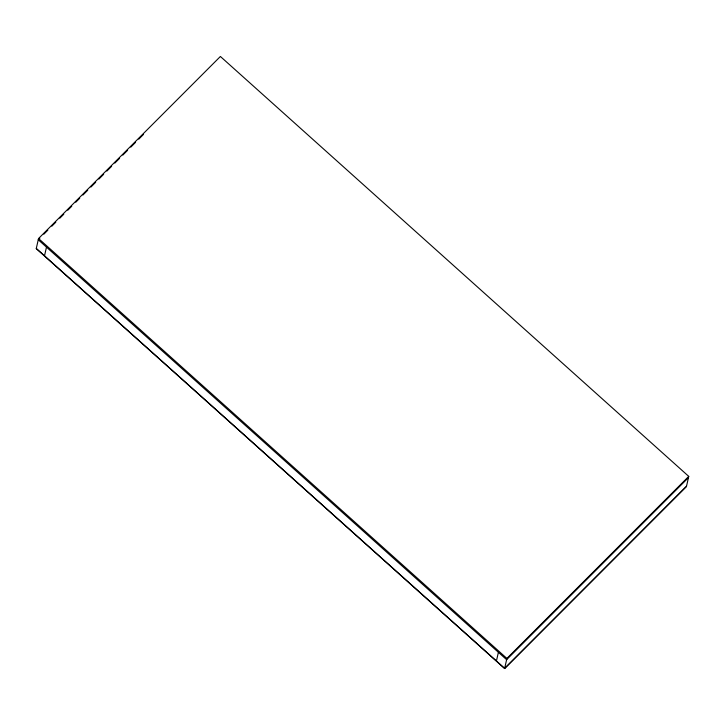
<?xml version="1.0" encoding="UTF-8"?>
<svg xmlns="http://www.w3.org/2000/svg" width="725" height="725" viewBox="0 0 725 725"><rect width="100%" height="100%" fill="white"/><g stroke="black" fill="none" stroke-linecap="round" stroke-linejoin="round"><path stroke-width="1.09" d="M38.543 238.525L36.25 248.612L504.609 668.522L686.457 486.475L688.75 476.388L220.391 56.477L38.543 238.525L506.902 658.436L504.609 668.522M44.506 255.825L46.482 247.143M496.426 660.992L498.401 652.31M39.857 238.172L38.262 239.767L506.621 659.678L688.469 477.63M43.844 234.184L47.832 230.188M51.819 226.2L55.807 222.203M59.794 218.207L63.782 214.219M67.769 210.223L71.757 206.235M75.744 202.239L79.732 198.251M82.922 195.052L87.707 190.267M90.897 187.068L95.682 182.283M98.872 179.084L103.657 174.299M106.847 171.1L111.632 166.315M114.822 163.116L119.607 158.331M122.797 155.132L127.582 150.338M130.781 147.148L135.566 142.354M138.756 139.164L143.541 134.37M506.902 658.436L688.75 476.388M686.493 486.312L504.645 668.368L36.286 248.458"/></g></svg>
